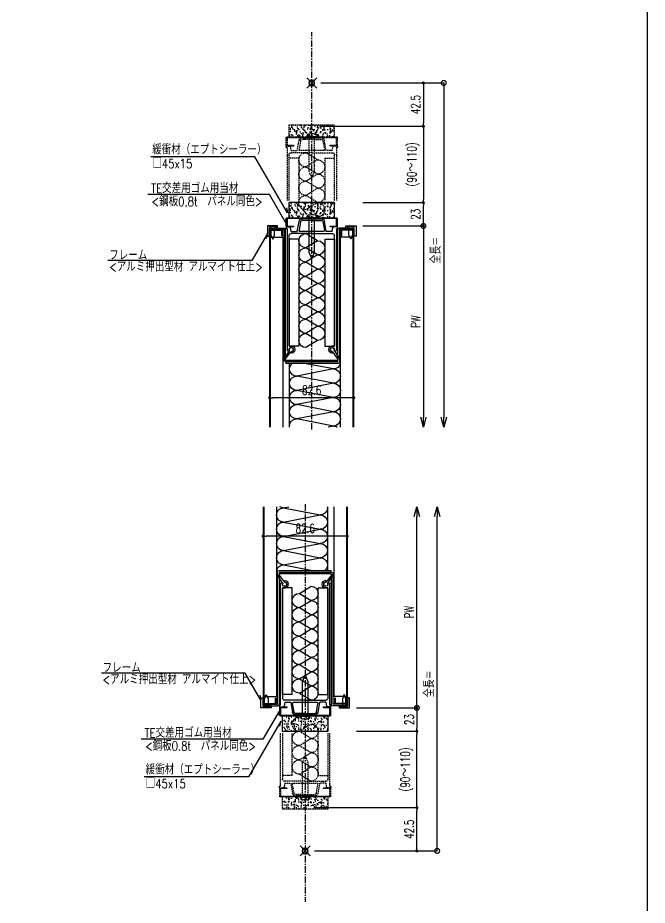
# Model space of a CAD drawing. Extents: x -275225 to 47266, y -41063 to 95295.
# Drawn here: x -225256 to -224638, y -18962 to -18090 of the extents above; entities that cross this region are included whole.
import ezdxf

# ---------------------------------------------------------------- set-up
doc = ezdxf.new("R2010")
doc.units = 0
doc.header["$LTSCALE"] = 0.2
doc.header["$PDMODE"] = 99
doc.header["$PDSIZE"] = 5
doc.linetypes.add('CENTER', pattern=[50.8, 31.75, -6.35, 6.35, -6.35])
doc.linetypes.add('HIDDEN', pattern=[9.525, 6.35, -3.175])
for name, color, linetype in [('_P18_製品', 4, 'Continuous'), ('_P18_製品寸法', 9, 'Continuous'), ('_基準', 1, 'CENTER'), ('_文字', 3, 'Continuous'), ('_製品', 4, 'Continuous'), ('_製品寸法', 9, 'Continuous')]:
    doc.layers.add(name, color=color, linetype=linetype)
doc.layers.add('_ポイント', color=1, linetype='Continuous', plot=False)
doc.styles.add('OKAMURA', font='SIMPLEX.shx', dxfattribs={"width": 0.7, "bigfont": 'BIGFONT.shx'})
doc.dimstyles.new('OKAMURA-003', dxfattribs={"dimscale": 3, "dimtxt": 3, "dimasz": 1, "dimexe": 0, "dimexo": 3, "dimgap": 1, "dimtad": 1, "dimdec": 3, "dimdsep": 46, "dimtxsty": 'OKAMURA', "dimblk1": 'DOT', "dimblk2": 'DOT', "dimsah": 1, "dimcen": 0, "dimclrd": 9, "dimclre": 9, "dimclrt": 3, "dimadec": 0, "dimazin": 0, "dimtfac": 1, "dimtdec": 3, "dimtix": 1, "dimtmove": 2, "dimatfit": 3, "dimldrblk": 'NONE', "dimfxl": 0, "dimtolj": 1, "dimarcsym": 0})

# ---------------------------------------------------------------- blocks, each defined once
blk = doc.blocks.new('_DOT')
at = {"color": 0, "linetype": 'ByBlock'}
blk.add_line((-0.5, 0), (-1, 0), dxfattribs=at)
at = {"color": 0, "linetype": 'ByBlock', "const_width": 0.5}
blk.add_lwpolyline([(-0.25, 0, 1), (0.25, 0, 1)], format="xyb", close=True, dxfattribs=at)
blk = doc.blocks.new('*D1710')
at = {"layer": '_製品寸法', "color": 9, "lineweight": -2, "transparency": 16777216}
for p, q in [((9, 0), (109.64, 0)), ((109.64, -3), (109.64, -39.5)), ((9, -42.5), (109.64, -42.5))]:
    blk.add_line(p, q, dxfattribs=at)
at = {"layer": 'Defpoints', "color": 0, "transparency": 16777216}
for p in [(0, 0), (0, -42.5), (109.64, -42.5)]:
    blk.add_point(p, dxfattribs=at)
at = {"layer": '_製品寸法', "color": 9, "lineweight": -2, "transparency": 16777216, "xscale": 3, "yscale": 3, "zscale": 3}
for p, rotation in [((109.64, 0), 90), ((109.64, -42.5), 270)]:
    blk.add_blockref('_DOT', p, dxfattribs=dict(at, rotation=rotation))
at = {"layer": '_製品寸法', "color": 3, "transparency": 16777216, "insert": (102.14, -21.25), "char_height": 9, "attachment_point": 5, "rotation": 90, "style": 'OKAMURA'}
blk.add_mtext('\\A1;42.5', dxfattribs=at)
blk = doc.blocks.new('_None')
blk = doc.blocks.new('*D1711')
at = {"layer": '_製品寸法', "color": 9, "lineweight": -2, "transparency": 16777216}
for p, q in [((50.3, -42.5), (109.64, -42.5)), ((109.64, -45.5), (109.64, -114.5)), ((50.3, -117.5), (109.64, -117.5))]:
    blk.add_line(p, q, dxfattribs=at)
at = {"layer": 'Defpoints', "color": 0, "transparency": 16777216}
for p in [(41.3, -42.5), (41.3, -117.5), (109.64, -117.5)]:
    blk.add_point(p, dxfattribs=at)
at = {"layer": '_製品寸法', "color": 9, "lineweight": -2, "transparency": 16777216, "xscale": 3, "yscale": 3, "zscale": 3}
for p, rotation in [((109.64, -42.5), 90), ((109.64, -117.5), 270)]:
    blk.add_blockref('_DOT', p, dxfattribs=dict(at, rotation=rotation))
at = {"layer": '_製品寸法', "color": 3, "transparency": 16777216, "insert": (99.78, -80), "char_height": 9, "attachment_point": 5, "rotation": 90, "style": 'OKAMURA'}
blk.add_mtext('\\A1;(90～110)', dxfattribs=at)
blk = doc.blocks.new('_DotSmall')
at = {"color": 0, "linetype": 'ByBlock', "const_width": 0.5}
blk.add_lwpolyline([(-0.0625, 0, 1), (0.0625, 0, 1)], format="xyb", close=True, dxfattribs=at)
blk = doc.blocks.new('_Open30')
at = {"color": 0, "linetype": 'ByBlock', "lineweight": -2}
for p, q in [((-1, 0.268), (0, 0)), ((0, 0), (-1, -0.268)), ((0, 0), (-1, 0))]:
    blk.add_line(p, q, dxfattribs=at)
blk = doc.blocks.new('*D1712')
at = {"layer": '_製品寸法', "color": 9, "lineweight": -2, "transparency": 16777216}
for p, q in [((50.3, -140.5), (109.64, -140.5)), ((109.64, -140.5), (109.64, -328.4))]:
    blk.add_line(p, q, dxfattribs=at)
at = {"layer": 'Defpoints', "color": 0, "transparency": 16777216}
for p in [(41.3, -140.5), (41.3, -338), (109.64, -338)]:
    blk.add_point(p, dxfattribs=at)
at = {"layer": '_製品寸法', "color": 9, "lineweight": -2, "transparency": 16777216, "xscale": 9.600000000000001, "yscale": 9.600000000000001, "zscale": 9.600000000000001}
for name, p, rotation in [('_DotSmall', (109.64, -140.5), 90), ('_Open30', (109.64, -338), 270)]:
    blk.add_blockref(name, p, dxfattribs=dict(at, rotation=rotation))
at = {"layer": '_製品寸法', "color": 3, "transparency": 16777216, "insert": (102.14, -234.45), "char_height": 9, "attachment_point": 5, "rotation": 90, "style": 'OKAMURA'}
blk.add_mtext('\\A1;PW', dxfattribs=at)
blk = doc.blocks.new('*D1707')
at = {"layer": '_製品寸法', "color": 9, "lineweight": -2, "transparency": 16777216}
for p, q in [((-41.3, -309.36), (-41.3, -309.23)), ((38.3, -309.23), (-38.3, -309.23)), ((41.3, -308.82), (41.3, -309.23))]:
    blk.add_line(p, q, dxfattribs=at)
at = {"layer": 'Defpoints', "color": 0, "transparency": 16777216}
for p in [(-41.3, -309.23), (-41.3, -318.36), (41.3, -317.82)]:
    blk.add_point(p, dxfattribs=at)
at = {"layer": '_製品寸法', "color": 9, "lineweight": -2, "transparency": 16777216, "xscale": 3, "yscale": 3, "zscale": 3, "rotation": 180}
blk.add_blockref('_DOT', (-41.3, -309.23), dxfattribs=at)
at = {"layer": '_製品寸法', "color": 9, "lineweight": -2, "transparency": 16777216, "xscale": 3, "yscale": 3, "zscale": 3}
blk.add_blockref('_DOT', (41.3, -309.23), dxfattribs=at)
at = {"layer": '_製品寸法', "color": 3, "transparency": 16777216, "insert": (0, -301.73), "char_height": 9, "attachment_point": 5, "style": 'OKAMURA'}
blk.add_mtext('\\A1;82.6', dxfattribs=at)
blk = doc.blocks.new('*D1708')
at = {"layer": '_製品寸法', "color": 9, "lineweight": -2, "transparency": 16777216}
for p, q in [((50.3, -117.5), (109.64, -117.5)), ((109.64, -137.5), (109.64, -120.5)), ((50.3, -140.5), (109.64, -140.5))]:
    blk.add_line(p, q, dxfattribs=at)
at = {"layer": 'Defpoints', "color": 0, "transparency": 16777216}
for p in [(41.3, -117.5), (109.64, -117.5), (41.3, -140.5)]:
    blk.add_point(p, dxfattribs=at)
at = {"layer": '_製品寸法', "color": 9, "lineweight": -2, "transparency": 16777216, "xscale": 3, "yscale": 3, "zscale": 3}
for p, rotation in [((109.64, -117.5), 90), ((109.64, -140.5), 270)]:
    blk.add_blockref('_DOT', p, dxfattribs=dict(at, rotation=rotation))
at = {"layer": '_製品寸法', "color": 3, "transparency": 16777216, "insert": (102.14, -129), "char_height": 9, "attachment_point": 5, "rotation": 90, "style": 'OKAMURA'}
blk.add_mtext('\\A1;23', dxfattribs=at)
blk = doc.blocks.new('A$C5D42728D')
at = {"color": 0, "linetype": 'ByBlock', "lineweight": -2}
blk.add_lwpolyline([(4.37, 1.46, 0.31293), (3.21, 2.86, 0.136041), (-3.21, 2.86, 0.312931), (-4.37, 1.46), (-4.5, 0), (4.5, 0)], format="xyb", close=True, dxfattribs=at)
blk.add_lwpolyline([(2.5, -33.96), (2.5, 0), (-2.5, 0), (-2.5, -33.96), (0, -40)], close=True, dxfattribs=at)
blk = doc.blocks.new('P18TE交差1')
at = {"layer": '_P18_製品'}
h = blk.add_hatch(dxfattribs=at)
h.set_pattern_fill('AR-SAND', color=6, scale=0.1, angle=90, style=0)
h.set_pattern_definition([(127.5, (-2657.586, -5258.712), (-4.8941324, -0.160003), [0, -3.8608, 0, -4.318, 0, -4.1275]), (97.5, (-2657.586, -5258.712), (-7.168251, 4.495233), [0, -2.0828, 0, -3.4798, 0, -1.3335]), (57.5, (-2657.586, -5261.836), (-0.014372, 7.9099237), [0, -1.27, 0, -4.572, 0, -5.969]), (47.5, (-2657.586, -5261.836), (-2.229293, 7.6355645), [0, -0.635, 0, -2.9972, 0, -3.429])])
h.paths.add_polyline_path([(22.5, -208), (22.5, -223), (-22.5, -223), (-22.5, -208)])
at = {"layer": '_P18_製品', "linetype": 'HIDDEN'}
h = blk.add_hatch(dxfattribs=at)
h.set_pattern_fill('AR-SAND', color=6, scale=0.1, angle=90, style=0)
h.set_pattern_definition([(127.5, (-2657.586, -5338.212), (-4.8941324, -0.160003), [0, -3.8608, 0, -4.318, 0, -4.1275]), (97.5, (-2657.586, -5338.212), (-7.168251, 4.495233), [0, -2.0828, 0, -3.4798, 0, -1.3335]), (57.5, (-2657.586, -5341.336), (-0.014372, 7.9099237), [0, -1.27, 0, -4.572, 0, -5.969]), (47.5, (-2657.586, -5341.336), (-2.229293, 7.6355645), [0, -0.635, 0, -2.9972, 0, -3.429])])
h.paths.add_polyline_path([(22.5, -287.5), (22.5, -299.2), (-22.5, -299.2), (-22.5, -287.5)])
at = {"layer": '_P18_製品', "linetype": 'ByBlock'}
for p, q in [((-41.3, -2.5), (-41.3, -195.8)), ((-40.7, -2.5), (-40.7, -195.8)), ((-28.2, -2.5), (-28.2, -188.9)), ((28.2, -2.5), (28.2, -188.9)), ((40.7, -2.5), (40.7, -195.8)), ((41.3, -2.5), (41.3, -195.8)), ((-27.25, -68.2), (-27.25, -196.4)), ((-25.72, -69.64), (-20.58, -76.3)), ((25.65, -66.6), (-25.65, -66.6)), ((-25.65, -68.2), (-25.65, -196.4)), ((-25.65, -68.2), (25.65, -68.2)), ((25.65, -65), (-25.35, -65)), ((-25.35, -66.6), (-25.35, -65)), ((25.72, -69.64), (20.58, -76.3)), ((25.65, -66.6), (25.65, -196.4)), ((27.25, -196.4), (27.25, -66.6)), ((-22.2, -77.44), (-26.71, -70.32)), ((-24.25, -197.2), (-24.25, -78)), ((-22.25, -79), (-22.25, -78)), ((-20, -75), (-19.75, -75)), ((-16.75, -79), (-16.75, -78)), ((16.75, -79), (16.75, -78)), ((20, -75), (19.75, -75)), ((22.2, -77.44), (26.71, -70.32)), ((22.25, -79), (22.25, -78)), ((24.25, -197.2), (24.25, -78)), ((-22.25, -82), (-19.75, -82)), ((-12.75, -82), (-22.25, -82)), ((-22.25, -82), (-22.25, -190.5)), ((-22.25, -187), (-22.25, -82)), ((-20.75, -80.5), (-19.75, -80.5)), ((-18.25, -78.49), (-18.25, -79)), ((-12.75, -187), (-12.75, -82)), ((12.75, -82), (22.25, -82)), ((12.75, -187), (12.75, -82)), ((18.25, -78.49), (18.25, -79)), ((20.75, -80.5), (19.75, -80.5)), ((22.25, -82), (19.75, -82)), ((22.25, -187), (22.25, -82)), ((22.25, -82), (22.25, -190.5)), ((-43.5, -200), (-43.5, -190)), ((-43.5, -190), (-41.5, -190)), ((-41.5, -190), (-41.5, -198)), ((-40.7, -188.9), (-28.2, -188.9)), ((-29.4, -190.4), (-28.8, -190.4)), ((-29.4, -190.4), (-29.4, -195.8)), ((-28.8, -190.4), (-28.8, -195.8)), ((-12.75, -187), (-22.25, -187)), ((12.75, -187), (22.25, -187)), ((40.7, -188.9), (28.2, -188.9)), ((29.4, -190.4), (28.8, -190.4)), ((28.8, -190.4), (28.8, -195.8)), ((29.4, -190.4), (29.4, -195.8)), ((41.5, -190), (41.5, -198)), ((43.5, -190), (41.5, -190)), ((43.5, -200), (43.5, -190)), ((-33.5, -200), (-43.5, -200)), ((-40.3, -198), (-42.3, -200)), ((-33.5, -198), (-41.5, -198)), ((-40.7, -195.8), (-29.4, -195.8)), ((-40.7, -196.4), (-29.4, -196.4)), ((-40.5, -196.4), (-27.25, -196.4)), ((-40.5, -198), (-27.25, -198)), ((-36.3, -198), (-34.3, -200)), ((-33.5, -198), (-33.5, -200)), ((-25.25, -198.7), (-25.25, -197.8)), ((-24.95, -197.5), (-24.55, -197.5)), ((-24.95, -199), (-21.79, -199)), ((-20.16, -194.5), (-20.81, -198.17)), ((0, -192.5), (-20.25, -192.5)), ((-20.16, -194.5), (-14.29, -194.5)), ((-14.2, -194.5), (-12.44, -204.52)), ((-10.96, -204.26), (-12.47, -195.67)), ((11.49, -194.5), (-11.49, -194.5)), ((0, -192.5), (20.25, -192.5)), ((10.96, -204.26), (12.47, -195.67)), ((14.2, -194.5), (12.44, -204.52)), ((20.16, -194.5), (14.29, -194.5)), ((20.16, -194.5), (20.81, -198.17)), ((24.95, -199), (21.79, -199)), ((24.95, -197.5), (24.55, -197.5)), ((25.25, -198.7), (25.25, -197.8)), ((40.5, -196.4), (27.25, -196.4)), ((40.5, -198), (27.25, -198)), ((40.7, -195.8), (29.4, -195.8)), ((40.7, -196.4), (29.4, -196.4)), ((33.5, -198), (33.5, -200)), ((33.5, -198), (41.5, -198)), ((33.5, -200), (43.5, -200)), ((36.3, -198), (34.3, -200)), ((40.3, -198), (42.3, -200)), ((0, -205.5), (-9.48, -205.5)), ((0, -207), (-9.48, -207)), ((0, -205.5), (9.48, -205.5)), ((0, -207), (9.48, -207))]:
    blk.add_line(p, q, dxfattribs=at)
at = {"layer": '_P18_製品', "color": 6, "linetype": 'ByBlock'}
for p, q in [((-21.8, -2.5), (-21.8, -65)), ((21.2, -3.5), (-14.8, -10.5)), ((21.2, -3.5), (16.06, -2.5)), ((21.2, -17.5), (-14.8, -10.5)), ((21.2, -17.5), (-14.8, -24.5)), ((21.2, -31.5), (-14.8, -24.5)), ((21.2, -31.5), (-14.8, -38.5)), ((21.2, -45.5), (-14.8, -38.5)), ((21.2, -45.5), (-14.8, -52.5)), ((21.2, -59.5), (-14.8, -52.5)), ((21.2, -59.5), (-7.09, -65))]:
    blk.add_line(p, q, dxfattribs=at)
at = {"layer": '_P18_製品', "color": 6}
for p, q in [((5.75, -87.5), (-5.75, -80.5)), ((5.75, -87.5), (-5.75, -94.5)), ((5.75, -101.5), (-5.75, -94.5)), ((5.75, -101.5), (-5.75, -108.5)), ((5.75, -115.5), (-5.75, -108.5)), ((5.75, -115.5), (-5.75, -122.5)), ((5.75, -129.5), (-5.75, -122.5)), ((5.75, -129.5), (-5.75, -136.5)), ((5.75, -143.5), (-5.75, -136.5)), ((5.75, -143.5), (-5.75, -150.5)), ((5.75, -157.5), (-5.75, -150.5)), ((5.75, -157.5), (-5.75, -164.5)), ((5.75, -171.5), (-5.75, -164.5)), ((5.75, -171.5), (-5.75, -178.5)), ((5.75, -185.5), (-5.75, -178.5)), ((5.75, -185.5), (-5.75, -192.5))]:
    blk.add_line(p, q, dxfattribs=at)
at = {"layer": '_P18_製品'}
for p, q in [((-40.5, -196.4), (-40.5, -198)), ((40.5, -196.4), (40.5, -198))]:
    blk.add_line(p, q, dxfattribs=at)
at = {"layer": '_P18_製品', "color": 6, "linetype": 'HIDDEN'}
for p, q in [((5.75, -223), (-5.75, -216)), ((-24.25, -276.7), (-24.25, -225)), ((-22.25, -225), (-22.25, -270)), ((-12.75, -266.5), (-12.75, -225)), ((5.75, -223), (-5.75, -230)), ((12.75, -266.5), (12.75, -225)), ((22.25, -225), (22.25, -270)), ((24.25, -276.7), (24.25, -225)), ((5.75, -237), (-5.75, -230)), ((5.75, -237), (-5.75, -244)), ((5.75, -251), (-5.75, -244)), ((5.75, -251), (-5.75, -258)), ((5.75, -265), (-5.75, -258)), ((-12.75, -266.5), (-22.25, -266.5)), ((5.75, -265), (-5.75, -272)), ((12.75, -266.5), (22.25, -266.5)), ((-25.25, -278.2), (-25.25, -277.3)), ((-24.95, -277), (-24.55, -277)), ((-24.95, -278.5), (-21.79, -278.5)), ((-20.16, -274), (-20.81, -277.67)), ((0, -272), (-20.25, -272)), ((-20.16, -274), (-14.29, -274)), ((-14.2, -274), (-12.44, -284.02)), ((-10.96, -283.76), (-12.47, -275.17)), ((11.49, -274), (-11.49, -274)), ((0, -272), (20.25, -272)), ((10.96, -283.76), (12.47, -275.17)), ((14.2, -274), (12.44, -284.02)), ((20.16, -274), (14.29, -274)), ((20.16, -274), (20.81, -277.67)), ((24.95, -278.5), (21.79, -278.5)), ((24.95, -277), (24.55, -277)), ((25.25, -278.2), (25.25, -277.3)), ((0, -285), (-9.48, -285)), ((0, -286.5), (-9.48, -286.5)), ((-8.35, -286.5), (8.35, -286.5)), ((0, -285), (9.48, -285)), ((0, -286.5), (9.48, -286.5))]:
    blk.add_line(p, q, dxfattribs=at)
at = {"layer": '_P18_製品', "color": 6, "linetype": 'ByBlock'}
for points in [[(-36.55, -197.99), (-40.05, -197.99), (-40.05, -191.22), (-38.3, -187), (-36.55, -191.22)], [(36.55, -197.99), (40.05, -197.99), (40.05, -191.22), (38.3, -187), (36.55, -191.22)], [(-34.8, -199.74), (-41.8, -199.74), (-40.05, -197.99), (-36.55, -197.99)], [(-41.8, -199.74), (-34.8, -199.74), (-34.8, -200), (-41.8, -200)], [(34.8, -199.74), (41.8, -199.74), (40.05, -197.99), (36.55, -197.99)], [(41.8, -199.74), (34.8, -199.74), (34.8, -200), (41.8, -200)]]:
    blk.add_lwpolyline(points, close=True, dxfattribs=at)
at = {"layer": '_P18_製品', "linetype": 'ByBlock'}
blk.add_lwpolyline([(-25, -199.8), (-25, -207.2, 0.414214), (-24.2, -208), (24.2, -208, 0.414214), (25, -207.2), (25, -199.8, 0.414214), (24.2, -199), (18, -199), (18, -199.8), (24.2, -199.8), (24.2, -207.2), (-24.2, -207.2), (-24.2, -199.8), (-18, -199.8), (-18, -199), (-24.2, -199, 0.414214)], format="xyb", close=True, dxfattribs=at)
at = {"layer": '_P18_製品', "color": 6}
blk.add_lwpolyline([(22.5, -208), (22.5, -223), (-22.5, -223), (-22.5, -208)], close=True, dxfattribs=at)
at = {"layer": '_P18_製品', "color": 6, "linetype": 'HIDDEN'}
blk.add_lwpolyline([(-25, -279.3), (-25, -286.7, 0.414214), (-24.2, -287.5), (24.2, -287.5, 0.414214), (25, -286.7), (25, -279.3, 0.414214), (24.2, -278.5), (18, -278.5), (18, -279.3), (24.2, -279.3), (24.2, -286.7), (-24.2, -286.7), (-24.2, -279.3), (-18, -279.3), (-18, -278.5), (-24.2, -278.5, 0.414214)], format="xyb", close=True, dxfattribs=at)
blk.add_lwpolyline([(22.5, -287.5), (22.5, -299.2), (-22.5, -299.2), (-22.5, -287.5)], close=True, dxfattribs=at)
at = {"layer": '_P18_製品', "color": 6, "linetype": 'ByBlock'}
for centre, start, end in [((-14.8, -3.5), 171.78679, 270), ((21.2, 3.5), 270, 301.00272), ((21.2, -10.5), 270, 90), ((-14.8, -17.5), 90, 270), ((-14.8, -31.5), 90, 270), ((21.2, -24.5), 270, 90), ((21.2, -38.5), 270, 90), ((-14.8, -45.5), 90, 270), ((21.2, -52.5), 270, 90), ((-14.8, -59.5), 90, 231.78554), ((21.2, -66.5), 12.37411, 90)]:
    blk.add_arc(centre, 7, start, end, dxfattribs=at)
at = {"layer": '_P18_製品', "linetype": 'ByBlock'}
for centre, radius, start, end in [((-25.65, -68.2), 1.6, 90, 180), ((-26.22, -69.98), 0.6, 34.99956, 214.99956), ((25.65, -66.6), 1.6, 0, 90), ((26.22, -69.98), 0.6, 325.00044, 145.00044), ((-23.25, -78), 1, 0, 180), ((-20.25, -78.5), 2, 161.62946, 88.37015), ((-22.62, -77.71), 0.5, 341.62808, 33.18997), ((-20, -75.75), 0.75, 90, 264.78409), ((-20.18, -76), 0.5, 216.80695, 268.37017), ((-20.25, -78.49), 2, 0, 84.78409), ((-19.75, -78), 3, 0, 90), ((19.75, -78), 3, 90, 180), ((20.25, -78.5), 2, 91.62985, 18.37054), ((20.25, -78.49), 2, 95.21591, 180), ((20, -75.75), 0.75, 275.21591, 90), ((20.18, -76), 0.5, 271.62983, 323.19305), ((22.62, -77.71), 0.5, 146.81003, 198.37192), ((23.25, -78), 1, 0, 180), ((-20.75, -79), 1.5, 180, 270), ((-19.75, -79), 3, 270, 0), ((-19.75, -79), 1.5, 270, 0), ((19.75, -79), 3, 180, 270), ((19.75, -79), 1.5, 180, 270), ((20.75, -79), 1.5, 270, 0), ((-20.25, -190.5), 2, 180, 270), ((20.25, -190.5), 2, 270, 0), ((-40.7, -195.8), 0.6, 180, 270), ((-29.4, -195.8), 0.6, 270, 0), ((-27.25, -196.4), 1.6, 270, 0), ((-24.95, -197.8), 0.3, 90, 180), ((-24.95, -198.7), 0.3, 180, 270), ((-24.55, -197.2), 0.3, 270, 0), ((-21.79, -198), 1, 270, 350.00369), ((-11.49, -195.5), 1, 90, 190.00333), ((11.49, -195.5), 1, 349.99951, 90), ((21.79, -198), 1, 190.0005, 270), ((24.55, -197.2), 0.3, 180, 270), ((24.95, -197.8), 0.3, 0, 90), ((24.95, -198.7), 0.3, 270, 0), ((27.25, -196.4), 1.6, 180, 270), ((29.4, -195.8), 0.6, 180, 270), ((40.7, -195.8), 0.6, 270, 0), ((-9.48, -204), 3, 190.00053, 270), ((-9.48, -204), 1.5, 190.00007, 270), ((9.48, -204), 1.5, 270, 349.99899), ((9.48, -204), 3, 270, 349.99899)]:
    blk.add_arc(centre, radius, start, end, dxfattribs=at)
at = {"layer": '_P18_製品', "color": 6}
for centre, start, end in [((-5.75, -87.5), 90, 270), ((-5.75, -101.5), 90, 270), ((5.75, -94.5), 270, 90), ((5.75, -108.5), 270, 90), ((-5.75, -115.5), 90, 270), ((5.75, -122.5), 270, 90), ((-5.75, -129.5), 90, 270), ((5.75, -136.5), 270, 90), ((-5.75, -143.5), 90, 270), ((5.75, -150.5), 270, 90), ((-5.75, -157.5), 90, 270), ((-5.75, -171.5), 90, 270), ((5.75, -164.5), 270, 90), ((5.75, -178.5), 270, 90), ((-5.75, -185.5), 90, 270)]:
    blk.add_arc(centre, 7, start, end, dxfattribs=at)
at = {"layer": '_P18_製品', "color": 6, "linetype": 'HIDDEN'}
for centre, radius, start, end in [((5.75, -216), 7, 270, 90), ((-5.75, -223), 7, 90, 270), ((5.75, -230), 7, 270, 90), ((-5.75, -237), 7, 90, 270), ((-5.75, -251), 7, 90, 270), ((5.75, -244), 7, 270, 90), ((5.75, -258), 7, 270, 90), ((-5.75, -265), 7, 90, 270), ((-20.25, -270), 2, 180, 270), ((20.25, -270), 2, 270, 0), ((-24.95, -277.3), 0.3, 90, 180), ((-24.95, -278.2), 0.3, 180, 270), ((-24.55, -276.7), 0.3, 270, 0), ((-21.79, -277.5), 1, 270, 350.00369), ((-11.49, -275), 1, 90, 190.00333), ((11.49, -275), 1, 349.99951, 90), ((21.79, -277.5), 1, 190.0005, 270), ((24.55, -276.7), 0.3, 180, 270), ((24.95, -277.3), 0.3, 0, 90), ((24.95, -278.2), 0.3, 270, 0), ((-9.48, -283.5), 3, 190.00053, 270), ((-9.48, -283.5), 1.5, 190.00007, 270), ((0, -265.51), 22.59, 248.3053, 291.69469), ((9.48, -283.5), 1.5, 270, 349.99899), ((9.48, -283.5), 3, 270, 349.99899)]:
    blk.add_arc(centre, radius, start, end, dxfattribs=at)
at = {"layer": '_P18_製品', "linetype": 'ByBlock', "rotation": 180}
blk.add_blockref('A$C5D42728D', (0, -208), dxfattribs=at)
at = {"layer": '_P18_製品', "color": 6, "linetype": 'HIDDEN', "rotation": 180}
blk.add_blockref('A$C5D42728D', (0, -287.5), dxfattribs=at)
blk = doc.blocks.new('*D1709')
at = {"layer": '_製品寸法', "color": 9, "lineweight": -2, "transparency": 16777216}
for p, q in [((85.36, 0), (129.64, 0)), ((129.64, 0), (129.64, -328.4))]:
    blk.add_line(p, q, dxfattribs=at)
at = {"layer": 'Defpoints', "color": 0, "transparency": 16777216}
for p in [(76.36, 0), (40.7, -338), (129.64, -338)]:
    blk.add_point(p, dxfattribs=at)
at = {"layer": '_製品寸法', "color": 9, "lineweight": -2, "transparency": 16777216, "xscale": 9.600000000000001, "yscale": 9.600000000000001, "zscale": 9.600000000000001}
for name, p, rotation in [('_DotSmall', (129.64, 0), 90), ('_Open30', (129.64, -338), 270)]:
    blk.add_blockref(name, p, dxfattribs=dict(at, rotation=rotation))
at = {"layer": '_製品寸法', "color": 3, "transparency": 16777216, "insert": (122.14, -164.2), "char_height": 9, "attachment_point": 5, "rotation": 90, "style": 'OKAMURA'}
blk.add_mtext('\\A1;全長＝', dxfattribs=at)
blk = doc.blocks.new('*D1720')
at = {"layer": '_製品寸法', "color": 9, "lineweight": -2, "transparency": 16777216}
for p, q in [((9, 42.5), (109.64, 42.5)), ((109.64, 3), (109.64, 39.5)), ((9, 0), (109.64, 0))]:
    blk.add_line(p, q, dxfattribs=at)
at = {"layer": 'Defpoints', "color": 0, "transparency": 16777216}
for p in [(0, 42.5), (109.64, 42.5), (0, 0)]:
    blk.add_point(p, dxfattribs=at)
at = {"layer": '_製品寸法', "color": 9, "lineweight": -2, "transparency": 16777216, "xscale": 3, "yscale": 3, "zscale": 3}
for p, rotation in [((109.64, 42.5), 90), ((109.64, 0), 270)]:
    blk.add_blockref('_DOT', p, dxfattribs=dict(at, rotation=rotation))
at = {"layer": '_製品寸法', "color": 3, "transparency": 16777216, "insert": (102.14, 21.25), "char_height": 9, "attachment_point": 5, "rotation": 90, "style": 'OKAMURA'}
blk.add_mtext('\\A1;42.5', dxfattribs=at)
blk = doc.blocks.new('*D1721')
at = {"layer": '_製品寸法', "color": 9, "lineweight": -2, "transparency": 16777216}
for p, q in [((50.3, 117.5), (109.64, 117.5)), ((109.64, 45.5), (109.64, 114.5)), ((50.3, 42.5), (109.64, 42.5))]:
    blk.add_line(p, q, dxfattribs=at)
at = {"layer": 'Defpoints', "color": 0, "transparency": 16777216}
for p in [(41.3, 117.5), (109.64, 117.5), (41.3, 42.5)]:
    blk.add_point(p, dxfattribs=at)
at = {"layer": '_製品寸法', "color": 9, "lineweight": -2, "transparency": 16777216, "xscale": 3, "yscale": 3, "zscale": 3}
for p, rotation in [((109.64, 117.5), 90), ((109.64, 42.5), 270)]:
    blk.add_blockref('_DOT', p, dxfattribs=dict(at, rotation=rotation))
at = {"layer": '_製品寸法', "color": 3, "transparency": 16777216, "insert": (99.78, 80), "char_height": 9, "attachment_point": 5, "rotation": 90, "style": 'OKAMURA'}
blk.add_mtext('\\A1;(90～110)', dxfattribs=at)
blk = doc.blocks.new('*D1722')
at = {"layer": '_製品寸法', "color": 9, "lineweight": -2, "transparency": 16777216}
for p, q in [((109.64, 140.5), (109.64, 328.4)), ((50.3, 140.5), (109.64, 140.5))]:
    blk.add_line(p, q, dxfattribs=at)
at = {"layer": 'Defpoints', "color": 0, "transparency": 16777216}
for p in [(41.3, 338), (109.64, 338), (41.3, 140.5)]:
    blk.add_point(p, dxfattribs=at)
at = {"layer": '_製品寸法', "color": 9, "lineweight": -2, "transparency": 16777216, "xscale": 9.600000000000001, "yscale": 9.600000000000001, "zscale": 9.600000000000001}
for name, p, rotation in [('_Open30', (109.64, 338), 90), ('_DotSmall', (109.64, 140.5), 270)]:
    blk.add_blockref(name, p, dxfattribs=dict(at, rotation=rotation))
at = {"layer": '_製品寸法', "color": 3, "transparency": 16777216, "insert": (102.14, 234.45), "char_height": 9, "attachment_point": 5, "rotation": 90, "style": 'OKAMURA'}
blk.add_mtext('\\A1;PW', dxfattribs=at)
blk = doc.blocks.new('*D1723')
at = {"layer": '_製品寸法', "color": 9, "lineweight": -2, "transparency": 16777216}
for p, q in [((-41.3, 309.36), (-41.3, 309.23)), ((38.3, 309.23), (-38.3, 309.23)), ((41.3, 308.82), (41.3, 309.23))]:
    blk.add_line(p, q, dxfattribs=at)
at = {"layer": 'Defpoints', "color": 0, "transparency": 16777216}
for p in [(-41.3, 318.36), (41.3, 317.82), (-41.3, 309.23)]:
    blk.add_point(p, dxfattribs=at)
at = {"layer": '_製品寸法', "color": 9, "lineweight": -2, "transparency": 16777216, "xscale": 3, "yscale": 3, "zscale": 3, "rotation": 180}
blk.add_blockref('_DOT', (-41.3, 309.23), dxfattribs=at)
at = {"layer": '_製品寸法', "color": 9, "lineweight": -2, "transparency": 16777216, "xscale": 3, "yscale": 3, "zscale": 3}
blk.add_blockref('_DOT', (41.3, 309.23), dxfattribs=at)
at = {"layer": '_製品寸法', "color": 3, "transparency": 16777216, "insert": (0, 316.73), "char_height": 9, "attachment_point": 5, "style": 'OKAMURA'}
blk.add_mtext('\\A1;82.6', dxfattribs=at)
blk = doc.blocks.new('*D1724')
at = {"layer": '_製品寸法', "color": 9, "lineweight": -2, "transparency": 16777216}
for p, q in [((50.3, 140.5), (109.64, 140.5)), ((109.64, 137.5), (109.64, 120.5)), ((50.3, 117.5), (109.64, 117.5))]:
    blk.add_line(p, q, dxfattribs=at)
at = {"layer": 'Defpoints', "color": 0, "transparency": 16777216}
for p in [(41.3, 140.5), (41.3, 117.5), (109.64, 117.5)]:
    blk.add_point(p, dxfattribs=at)
at = {"layer": '_製品寸法', "color": 9, "lineweight": -2, "transparency": 16777216, "xscale": 3, "yscale": 3, "zscale": 3}
for p, rotation in [((109.64, 140.5), 90), ((109.64, 117.5), 270)]:
    blk.add_blockref('_DOT', p, dxfattribs=dict(at, rotation=rotation))
at = {"layer": '_製品寸法', "color": 3, "transparency": 16777216, "insert": (102.14, 129), "char_height": 9, "attachment_point": 5, "rotation": 90, "style": 'OKAMURA'}
blk.add_mtext('\\A1;23', dxfattribs=at)
blk = doc.blocks.new('*D1725')
at = {"layer": '_製品寸法', "color": 9, "lineweight": -2, "transparency": 16777216}
for p, q in [((129.64, 0), (129.64, 328.4)), ((85.36, 0), (129.64, 0))]:
    blk.add_line(p, q, dxfattribs=at)
at = {"layer": 'Defpoints', "color": 0, "transparency": 16777216}
for p in [(40.7, 338), (129.64, 338), (76.36, 0)]:
    blk.add_point(p, dxfattribs=at)
at = {"layer": '_製品寸法', "color": 9, "lineweight": -2, "transparency": 16777216, "xscale": 9.600000000000001, "yscale": 9.600000000000001, "zscale": 9.600000000000001}
for name, p, rotation in [('_Open30', (129.64, 338), 90), ('_DotSmall', (129.64, 0), 270)]:
    blk.add_blockref(name, p, dxfattribs=dict(at, rotation=rotation))
at = {"layer": '_製品寸法', "color": 3, "transparency": 16777216, "insert": (122.14, 164.2), "char_height": 9, "attachment_point": 5, "rotation": 90, "style": 'OKAMURA'}
blk.add_mtext('\\A1;全長＝', dxfattribs=at)
blk = doc.blocks.new('*U1706')
at = {"layer": '_ポイント'}
blk.add_point((0, 0), dxfattribs=at)
at = {"layer": '_基準'}
blk.add_line((0, -340.5), (0, 50), dxfattribs=at)
at = {"layer": '_文字', "color": 9}
for points in [[(-24.924, -122.549), (-24, -127.5), (-55.859, -72.6504), (-158.2609, -72.6502)], [(-25.924, -133.2043), (-25, -138.1552), (-41.5128, -109.7262), (-161.0651, -109.7261)], [(-44.4237, -152.8706), (-43.4998, -147.9196), (-58.9532, -174.5247), (-200.2027, -174.5249)]]:
    blk.add_lwpolyline(points, dxfattribs=at)
at = {"layer": '_製品', "xscale": -1, "rotation": 180}
blk.add_blockref('P18TE交差1', (0, -340.5), dxfattribs=at)
at = {"layer": '_文字', "style": 'OKAMURA', "width": 0.8}
for s, p in [('緩衝材（エプトシーラー）', (-156.7711, -70.1475)), ('□45x15', (-156.6589, -83.7238)), ('<鋼板0.8t\u3000パネル同色> ', (-157.3057, -120.9819))]:
    blk.add_text(s, height=9, dxfattribs=at).set_placement(p)
for s, rotation, p in [('TE交差用ゴム用当材', 0.0000718, (-157.8465, -108.078)), ('フレーム', 359.9999282, (-199.0354, -173.8788)), ('<アルミ押出型材 アルマイト仕上> ', 359.9999282, (-199.0354, -185.1729))]:
    blk.add_text(s, height=9, rotation=rotation, dxfattribs=at).set_placement(p)
at = {"layer": '_製品寸法'}
for base, p1, p2, picture, middle in [((109.6406, -42.5), (0, 0), (0, -42.5), '*D1710', (102.1406, -21.25)), ((109.6406, -117.5), (41.3, -140.5), (41.3, -117.5), '*D1708', (102.1406, -129))]:
    dim = blk.add_linear_dim(base=base, p1=p1, p2=p2, angle=270, dimstyle='OKAMURA-003', dxfattribs=at)
    dim.commit()
    dim.dimension.update_dxf_attribs({"geometry": picture, "text_midpoint": middle})
for base, p1, p2, text, picture, middle in [((129.6406, -338), (76.3613, 0), (40.7, -338), '全長＝', '*D1709', (122.1406, -164.2)), ((109.6406, -338), (41.3, -140.5), (41.3, -338), 'PW', '*D1712', (102.1406, -234.45))]:
    dim = blk.add_linear_dim(base=base, p1=p1, p2=p2, angle=90, text=text, dimstyle='OKAMURA-003', override={"dimasz": 3.2, "dimblk1": 'DotSmall', "dimblk2": 'Open30', "dimse2": 1}, dxfattribs=at)
    dim.commit()
    dim.dimension.update_dxf_attribs({"geometry": picture, "text_midpoint": middle})
dim = blk.add_linear_dim(base=(109.6406, -117.5), p1=(41.3, -42.5), p2=(41.3, -117.5), angle=270, text='(90～110)', dimstyle='OKAMURA-003', dxfattribs=at)
dim.commit()
dim.dimension.update_dxf_attribs({"geometry": '*D1711', "text_midpoint": (99.7834, -80)})
dim = blk.add_linear_dim(base=(-41.3, -309.2285), p1=(41.3, -317.8209), p2=(-41.3, -318.3579), dimstyle='OKAMURA-003', dxfattribs=at)
dim.commit()
dim.dimension.update_dxf_attribs({"geometry": '*D1707', "text_midpoint": (0, -301.7285)})
blk = doc.blocks.new('*U1719')
at = {"layer": '_ポイント'}
blk.add_point((0, 0), dxfattribs=at)
at = {"layer": '_基準'}
blk.add_line((0, 340.5), (0, -50), dxfattribs=at)
at = {"layer": '_文字', "color": 9}
for points in [[(-44.4237, 152.8706), (-43.4998, 147.9196), (-58.9532, 174.5247), (-200.2027, 174.5249)], [(-25.924, 133.2043), (-25, 138.1552), (-41.5128, 109.7262), (-161.0651, 109.7261)], [(-24.924, 122.549), (-24, 127.5), (-55.859, 72.6504), (-158.2609, 72.6502)]]:
    blk.add_lwpolyline(points, dxfattribs=at)
at = {"layer": '_製品', "xscale": -1}
blk.add_blockref('P18TE交差1', (0, 340.5), dxfattribs=at)
at = {"layer": '_文字', "style": 'OKAMURA', "width": 0.8}
for s, rotation, p in [('フレーム', 359.9999282, (-199.0354, 175.171)), ('<アルミ押出型材 アルマイト仕上> ', 359.9999282, (-199.0354, 163.8769)), ('TE交差用ゴム用当材', 0.0000718, (-157.8465, 111.3741))]:
    blk.add_text(s, height=9, rotation=rotation, dxfattribs=at).set_placement(p)
for s, p in [('<鋼板0.8t\u3000パネル同色> ', (-157.3057, 98.4702)), ('緩衝材（エプトシーラー）', (-156.7711, 75.153)), ('□45x15', (-156.6589, 61.5767))]:
    blk.add_text(s, height=9, dxfattribs=at).set_placement(p)
at = {"layer": '_製品寸法'}
for base, p1, p2, angle, text, picture, middle in [((129.6406, 338), (76.3613, 0), (40.7, 338), 90, '全長＝', '*D1725', (122.1406, 164.2)), ((109.6406, 338), (41.3, 140.5), (41.3, 338), 270, 'PW', '*D1722', (102.1406, 234.45))]:
    dim = blk.add_linear_dim(base=base, p1=p1, p2=p2, angle=angle, text=text, dimstyle='OKAMURA-003', override={"dimasz": 3.2, "dimblk1": 'DotSmall', "dimblk2": 'Open30', "dimse2": 1}, dxfattribs=at)
    dim.commit()
    dim.dimension.update_dxf_attribs({"geometry": picture, "text_midpoint": middle})
dim = blk.add_linear_dim(base=(-41.3, 309.2285), p1=(41.3, 317.8209), p2=(-41.3, 318.3579), dimstyle='OKAMURA-003', dxfattribs=at)
dim.commit()
dim.dimension.update_dxf_attribs({"geometry": '*D1723', "text_midpoint": (0, 316.7285)})
for base, p1, p2, picture, middle in [((109.6406, 117.5), (41.3, 140.5), (41.3, 117.5), '*D1724', (102.1406, 129)), ((109.6406, 42.5), (0, 0), (0, 42.5), '*D1720', (102.1406, 21.25))]:
    dim = blk.add_linear_dim(base=base, p1=p1, p2=p2, angle=90, dimstyle='OKAMURA-003', dxfattribs=at)
    dim.commit()
    dim.dimension.update_dxf_attribs({"geometry": picture, "text_midpoint": middle})
dim = blk.add_linear_dim(base=(109.6406, 117.5), p1=(41.3, 42.5), p2=(41.3, 117.5), angle=90, text='(90～110)', dimstyle='OKAMURA-003', dxfattribs=at)
dim.commit()
dim.dimension.update_dxf_attribs({"geometry": '*D1721', "text_midpoint": (99.7834, 80)})

msp = doc.modelspace()

# ---------------------------------------------------------------- linework, layer by layer
at = {"layer": '_P18_製品寸法'}
msp.add_lwpolyline([(-224637.91, -20269.62), (-227003.53, -20269.62), (-227003.53, -17554.91), (-224637.91, -17554.91)], close=True, dxfattribs=at)

# ---------------------------------------------------------------- block references
msp.add_blockref('*U1719', (-224973.96, -18908.17))
at = {"layer": '_P18_製品'}
msp.add_blockref('*U1706', (-224967.52, -18153.76), dxfattribs=at)

doc.saveas('drawing.dxf')
